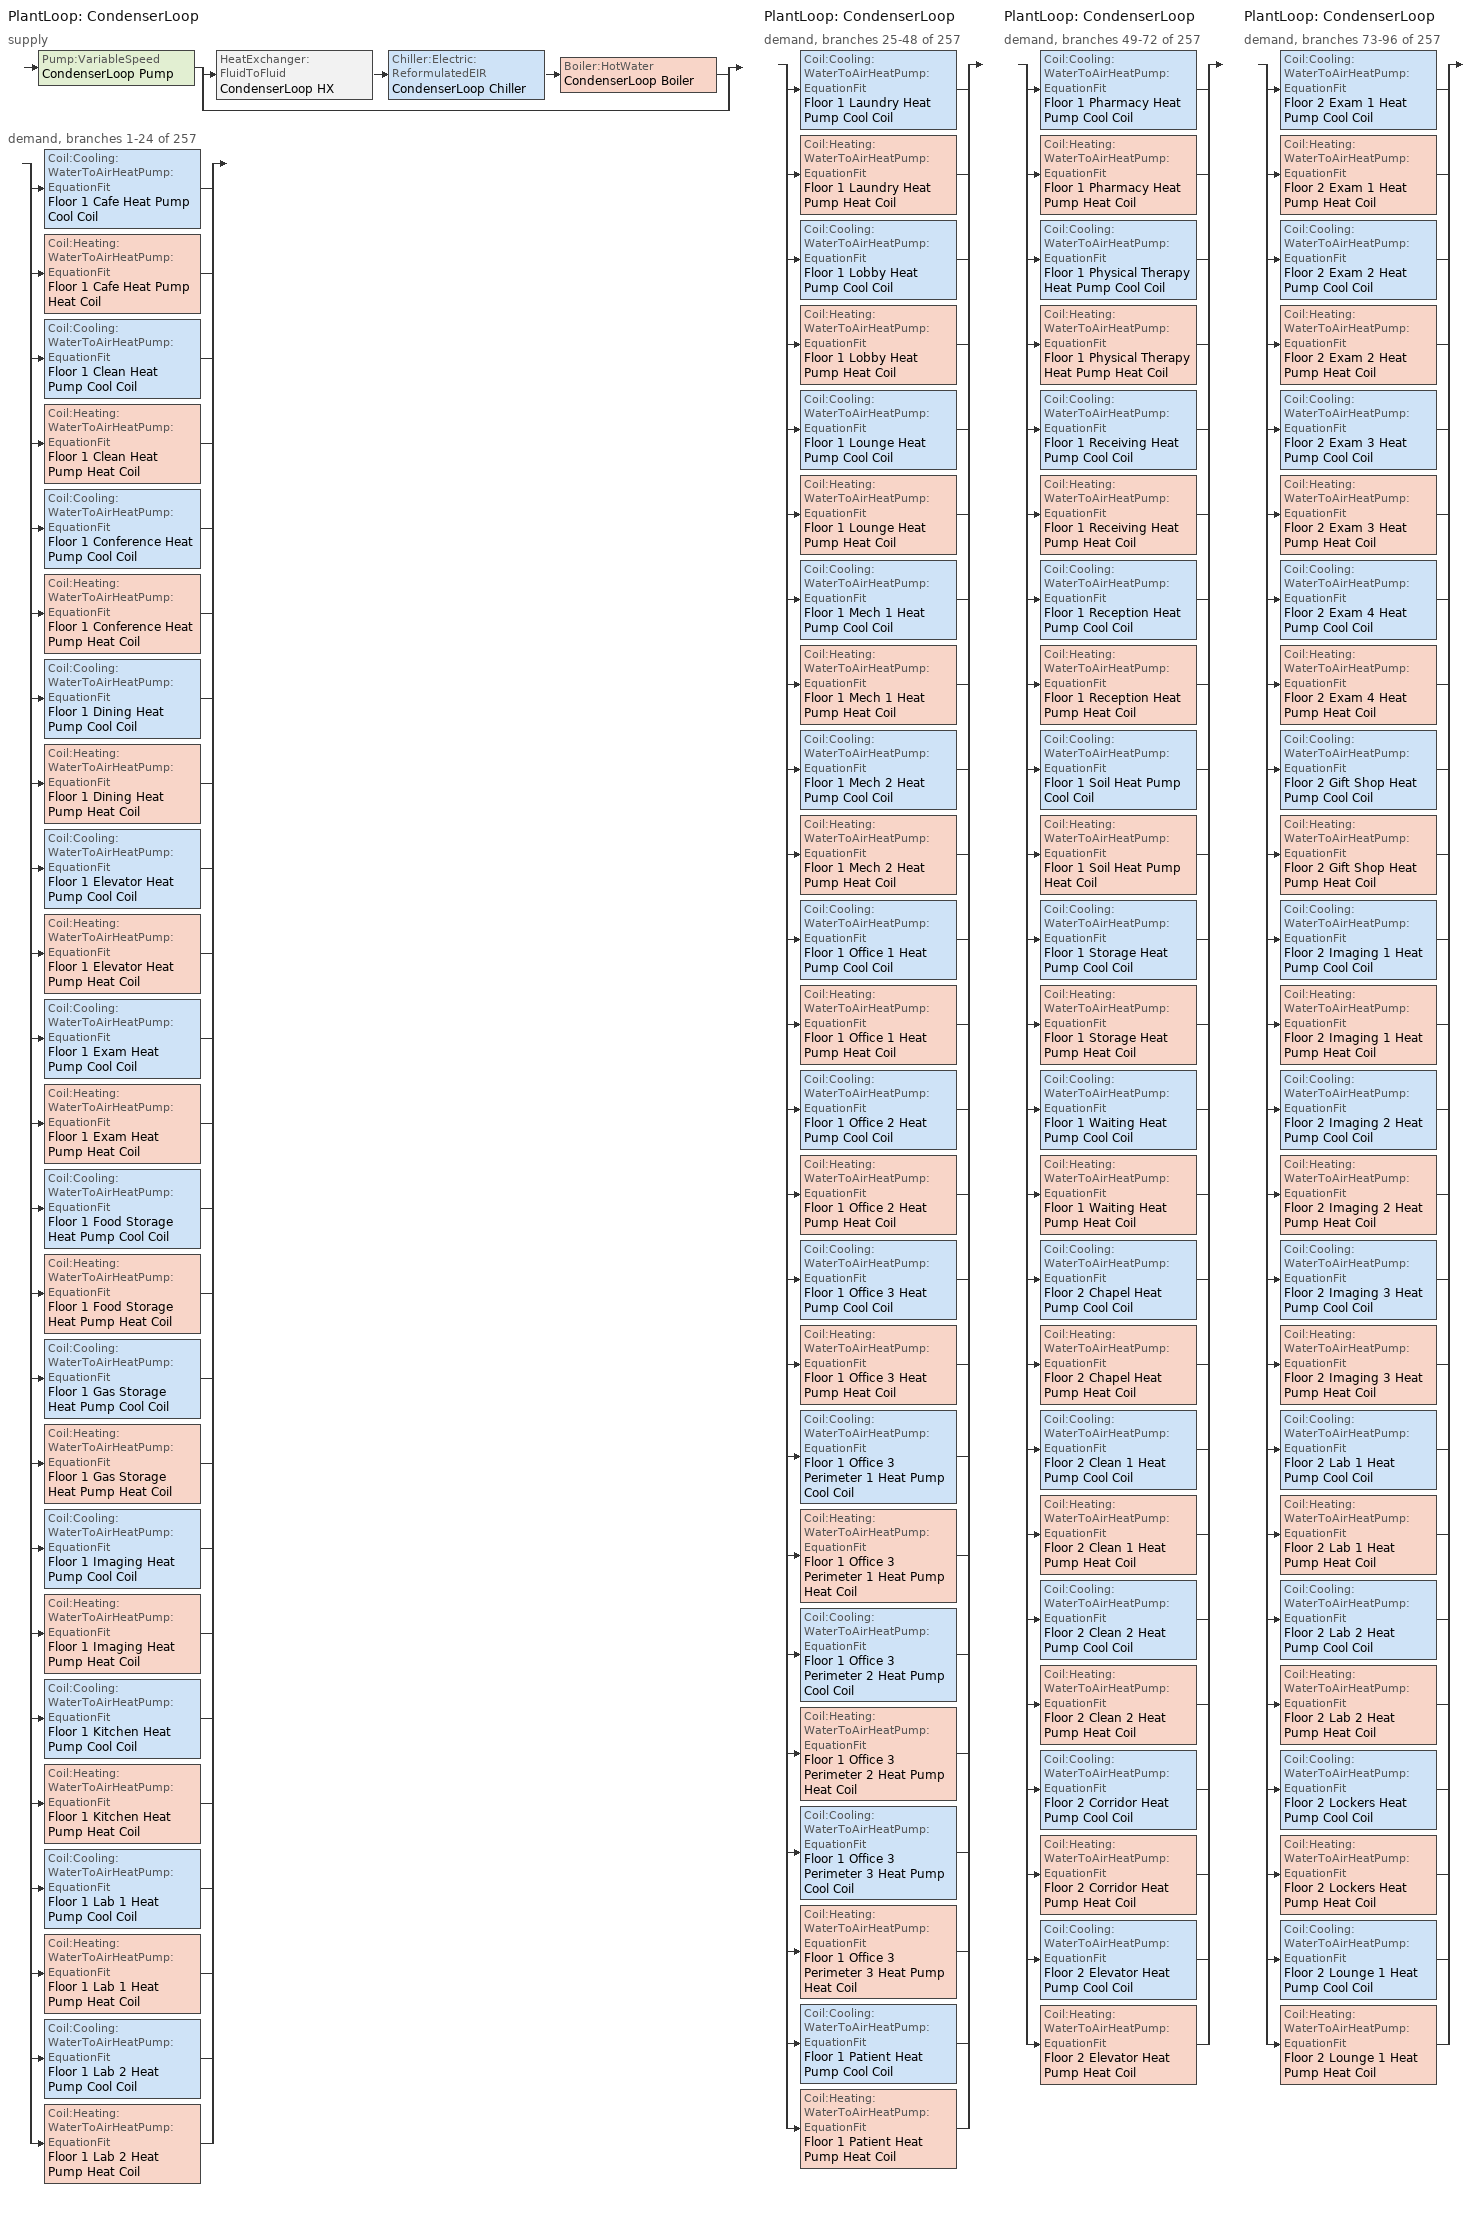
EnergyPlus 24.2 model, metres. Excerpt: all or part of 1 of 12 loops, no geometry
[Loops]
PlantLoop 'CondenserLoop'
 supply: Pump:VariableSpeed 'CondenserLoop Pump' > split
  | HeatExchanger:FluidToFluid 'CondenserLoop HX' > Chiller:Electric:ReformulatedEIR 'CondenserLoop Chiller' > Boiler:HotWater 'CondenserLoop Boiler'
  | bypass
 demand, branches 1-24 of 257: split
  | Coil:Cooling:WaterToAirHeatPump:EquationFit 'Floor 1 Cafe Heat Pump Cool Coil'
  | Coil:Heating:WaterToAirHeatPump:EquationFit 'Floor 1 Cafe Heat Pump Heat Coil'
  | Coil:Cooling:WaterToAirHeatPump:EquationFit 'Floor 1 Clean Heat Pump Cool Coil'
  | Coil:Heating:WaterToAirHeatPump:EquationFit 'Floor 1 Clean Heat Pump Heat Coil'
  | Coil:Cooling:WaterToAirHeatPump:EquationFit 'Floor 1 Conference Heat Pump Cool Coil'
  | Coil:Heating:WaterToAirHeatPump:EquationFit 'Floor 1 Conference Heat Pump Heat Coil'
  | Coil:Cooling:WaterToAirHeatPump:EquationFit 'Floor 1 Dining Heat Pump Cool Coil'
  | Coil:Heating:WaterToAirHeatPump:EquationFit 'Floor 1 Dining Heat Pump Heat Coil'
  | Coil:Cooling:WaterToAirHeatPump:EquationFit 'Floor 1 Elevator Heat Pump Cool Coil'
  | Coil:Heating:WaterToAirHeatPump:EquationFit 'Floor 1 Elevator Heat Pump Heat Coil'
  | Coil:Cooling:WaterToAirHeatPump:EquationFit 'Floor 1 Exam Heat Pump Cool Coil'
  | Coil:Heating:WaterToAirHeatPump:EquationFit 'Floor 1 Exam Heat Pump Heat Coil'
  | Coil:Cooling:WaterToAirHeatPump:EquationFit 'Floor 1 Food Storage Heat Pump Cool Coil'
  | Coil:Heating:WaterToAirHeatPump:EquationFit 'Floor 1 Food Storage Heat Pump Heat Coil'
  | Coil:Cooling:WaterToAirHeatPump:EquationFit 'Floor 1 Gas Storage Heat Pump Cool Coil'
  | Coil:Heating:WaterToAirHeatPump:EquationFit 'Floor 1 Gas Storage Heat Pump Heat Coil'
  | Coil:Cooling:WaterToAirHeatPump:EquationFit 'Floor 1 Imaging Heat Pump Cool Coil'
  | Coil:Heating:WaterToAirHeatPump:EquationFit 'Floor 1 Imaging Heat Pump Heat Coil'
  | Coil:Cooling:WaterToAirHeatPump:EquationFit 'Floor 1 Kitchen Heat Pump Cool Coil'
  | Coil:Heating:WaterToAirHeatPump:EquationFit 'Floor 1 Kitchen Heat Pump Heat Coil'
  | Coil:Cooling:WaterToAirHeatPump:EquationFit 'Floor 1 Lab 1 Heat Pump Cool Coil'
  | Coil:Heating:WaterToAirHeatPump:EquationFit 'Floor 1 Lab 1 Heat Pump Heat Coil'
  | Coil:Cooling:WaterToAirHeatPump:EquationFit 'Floor 1 Lab 2 Heat Pump Cool Coil'
  | Coil:Heating:WaterToAirHeatPump:EquationFit 'Floor 1 Lab 2 Heat Pump Heat Coil'
PlantLoop 'CondenserLoop'
 demand, branches 25-48 of 257: split
  | Coil:Cooling:WaterToAirHeatPump:EquationFit 'Floor 1 Laundry Heat Pump Cool Coil'
  | Coil:Heating:WaterToAirHeatPump:EquationFit 'Floor 1 Laundry Heat Pump Heat Coil'
  | Coil:Cooling:WaterToAirHeatPump:EquationFit 'Floor 1 Lobby Heat Pump Cool Coil'
  | Coil:Heating:WaterToAirHeatPump:EquationFit 'Floor 1 Lobby Heat Pump Heat Coil'
  | Coil:Cooling:WaterToAirHeatPump:EquationFit 'Floor 1 Lounge Heat Pump Cool Coil'
  | Coil:Heating:WaterToAirHeatPump:EquationFit 'Floor 1 Lounge Heat Pump Heat Coil'
  | Coil:Cooling:WaterToAirHeatPump:EquationFit 'Floor 1 Mech 1 Heat Pump Cool Coil'
  | Coil:Heating:WaterToAirHeatPump:EquationFit 'Floor 1 Mech 1 Heat Pump Heat Coil'
  | Coil:Cooling:WaterToAirHeatPump:EquationFit 'Floor 1 Mech 2 Heat Pump Cool Coil'
  | Coil:Heating:WaterToAirHeatPump:EquationFit 'Floor 1 Mech 2 Heat Pump Heat Coil'
  | Coil:Cooling:WaterToAirHeatPump:EquationFit 'Floor 1 Office 1 Heat Pump Cool Coil'
  | Coil:Heating:WaterToAirHeatPump:EquationFit 'Floor 1 Office 1 Heat Pump Heat Coil'
  | Coil:Cooling:WaterToAirHeatPump:EquationFit 'Floor 1 Office 2 Heat Pump Cool Coil'
  | Coil:Heating:WaterToAirHeatPump:EquationFit 'Floor 1 Office 2 Heat Pump Heat Coil'
  | Coil:Cooling:WaterToAirHeatPump:EquationFit 'Floor 1 Office 3 Heat Pump Cool Coil'
  | Coil:Heating:WaterToAirHeatPump:EquationFit 'Floor 1 Office 3 Heat Pump Heat Coil'
  | Coil:Cooling:WaterToAirHeatPump:EquationFit 'Floor 1 Office 3 Perimeter 1 Heat Pump Cool Coil'
  | Coil:Heating:WaterToAirHeatPump:EquationFit 'Floor 1 Office 3 Perimeter 1 Heat Pump Heat Coil'
  | Coil:Cooling:WaterToAirHeatPump:EquationFit 'Floor 1 Office 3 Perimeter 2 Heat Pump Cool Coil'
  | Coil:Heating:WaterToAirHeatPump:EquationFit 'Floor 1 Office 3 Perimeter 2 Heat Pump Heat Coil'
  | Coil:Cooling:WaterToAirHeatPump:EquationFit 'Floor 1 Office 3 Perimeter 3 Heat Pump Cool Coil'
  | Coil:Heating:WaterToAirHeatPump:EquationFit 'Floor 1 Office 3 Perimeter 3 Heat Pump Heat Coil'
  | Coil:Cooling:WaterToAirHeatPump:EquationFit 'Floor 1 Patient Heat Pump Cool Coil'
  | Coil:Heating:WaterToAirHeatPump:EquationFit 'Floor 1 Patient Heat Pump Heat Coil'
PlantLoop 'CondenserLoop'
 demand, branches 49-72 of 257: split
  | Coil:Cooling:WaterToAirHeatPump:EquationFit 'Floor 1 Pharmacy Heat Pump Cool Coil'
  | Coil:Heating:WaterToAirHeatPump:EquationFit 'Floor 1 Pharmacy Heat Pump Heat Coil'
  | Coil:Cooling:WaterToAirHeatPump:EquationFit 'Floor 1 Physical Therapy Heat Pump Cool Coil'
  | Coil:Heating:WaterToAirHeatPump:EquationFit 'Floor 1 Physical Therapy Heat Pump Heat Coil'
  | Coil:Cooling:WaterToAirHeatPump:EquationFit 'Floor 1 Receiving Heat Pump Cool Coil'
  | Coil:Heating:WaterToAirHeatPump:EquationFit 'Floor 1 Receiving Heat Pump Heat Coil'
  | Coil:Cooling:WaterToAirHeatPump:EquationFit 'Floor 1 Reception Heat Pump Cool Coil'
  | Coil:Heating:WaterToAirHeatPump:EquationFit 'Floor 1 Reception Heat Pump Heat Coil'
  | Coil:Cooling:WaterToAirHeatPump:EquationFit 'Floor 1 Soil Heat Pump Cool Coil'
  | Coil:Heating:WaterToAirHeatPump:EquationFit 'Floor 1 Soil Heat Pump Heat Coil'
  | Coil:Cooling:WaterToAirHeatPump:EquationFit 'Floor 1 Storage Heat Pump Cool Coil'
  | Coil:Heating:WaterToAirHeatPump:EquationFit 'Floor 1 Storage Heat Pump Heat Coil'
  | Coil:Cooling:WaterToAirHeatPump:EquationFit 'Floor 1 Waiting Heat Pump Cool Coil'
  | Coil:Heating:WaterToAirHeatPump:EquationFit 'Floor 1 Waiting Heat Pump Heat Coil'
  | Coil:Cooling:WaterToAirHeatPump:EquationFit 'Floor 2 Chapel Heat Pump Cool Coil'
  | Coil:Heating:WaterToAirHeatPump:EquationFit 'Floor 2 Chapel Heat Pump Heat Coil'
  | Coil:Cooling:WaterToAirHeatPump:EquationFit 'Floor 2 Clean 1 Heat Pump Cool Coil'
  | Coil:Heating:WaterToAirHeatPump:EquationFit 'Floor 2 Clean 1 Heat Pump Heat Coil'
  | Coil:Cooling:WaterToAirHeatPump:EquationFit 'Floor 2 Clean 2 Heat Pump Cool Coil'
  | Coil:Heating:WaterToAirHeatPump:EquationFit 'Floor 2 Clean 2 Heat Pump Heat Coil'
  | Coil:Cooling:WaterToAirHeatPump:EquationFit 'Floor 2 Corridor Heat Pump Cool Coil'
  | Coil:Heating:WaterToAirHeatPump:EquationFit 'Floor 2 Corridor Heat Pump Heat Coil'
  | Coil:Cooling:WaterToAirHeatPump:EquationFit 'Floor 2 Elevator Heat Pump Cool Coil'
  | Coil:Heating:WaterToAirHeatPump:EquationFit 'Floor 2 Elevator Heat Pump Heat Coil'
PlantLoop 'CondenserLoop'
 demand, branches 73-96 of 257: split
  | Coil:Cooling:WaterToAirHeatPump:EquationFit 'Floor 2 Exam 1 Heat Pump Cool Coil'
  | Coil:Heating:WaterToAirHeatPump:EquationFit 'Floor 2 Exam 1 Heat Pump Heat Coil'
  | Coil:Cooling:WaterToAirHeatPump:EquationFit 'Floor 2 Exam 2 Heat Pump Cool Coil'
  | Coil:Heating:WaterToAirHeatPump:EquationFit 'Floor 2 Exam 2 Heat Pump Heat Coil'
  | Coil:Cooling:WaterToAirHeatPump:EquationFit 'Floor 2 Exam 3 Heat Pump Cool Coil'
  | Coil:Heating:WaterToAirHeatPump:EquationFit 'Floor 2 Exam 3 Heat Pump Heat Coil'
  | Coil:Cooling:WaterToAirHeatPump:EquationFit 'Floor 2 Exam 4 Heat Pump Cool Coil'
  | Coil:Heating:WaterToAirHeatPump:EquationFit 'Floor 2 Exam 4 Heat Pump Heat Coil'
  | Coil:Cooling:WaterToAirHeatPump:EquationFit 'Floor 2 Gift Shop Heat Pump Cool Coil'
  | Coil:Heating:WaterToAirHeatPump:EquationFit 'Floor 2 Gift Shop Heat Pump Heat Coil'
  | Coil:Cooling:WaterToAirHeatPump:EquationFit 'Floor 2 Imaging 1 Heat Pump Cool Coil'
  | Coil:Heating:WaterToAirHeatPump:EquationFit 'Floor 2 Imaging 1 Heat Pump Heat Coil'
  | Coil:Cooling:WaterToAirHeatPump:EquationFit 'Floor 2 Imaging 2 Heat Pump Cool Coil'
  | Coil:Heating:WaterToAirHeatPump:EquationFit 'Floor 2 Imaging 2 Heat Pump Heat Coil'
  | Coil:Cooling:WaterToAirHeatPump:EquationFit 'Floor 2 Imaging 3 Heat Pump Cool Coil'
  | Coil:Heating:WaterToAirHeatPump:EquationFit 'Floor 2 Imaging 3 Heat Pump Heat Coil'
  | Coil:Cooling:WaterToAirHeatPump:EquationFit 'Floor 2 Lab 1 Heat Pump Cool Coil'
  | Coil:Heating:WaterToAirHeatPump:EquationFit 'Floor 2 Lab 1 Heat Pump Heat Coil'
  | Coil:Cooling:WaterToAirHeatPump:EquationFit 'Floor 2 Lab 2 Heat Pump Cool Coil'
  | Coil:Heating:WaterToAirHeatPump:EquationFit 'Floor 2 Lab 2 Heat Pump Heat Coil'
  | Coil:Cooling:WaterToAirHeatPump:EquationFit 'Floor 2 Lockers Heat Pump Cool Coil'
  | Coil:Heating:WaterToAirHeatPump:EquationFit 'Floor 2 Lockers Heat Pump Heat Coil'
  | Coil:Cooling:WaterToAirHeatPump:EquationFit 'Floor 2 Lounge 1 Heat Pump Cool Coil'
  | Coil:Heating:WaterToAirHeatPump:EquationFit 'Floor 2 Lounge 1 Heat Pump Heat Coil'
[Boiler:HotWater]
CondenserLoop Boiler: Boiler flow mode=LeavingSetpointModulated; Design water flow rate=Autosize; Efficiency curve temperature evaluation variable=LeavingBoiler; Fuel type=NaturalGas; Maximum part load ratio=1.1; Minimum part load ratio=0; Nominal capacity=Autosize; Nominal thermal efficiency=1; Normalized boiler efficiency curve=CondenserLoop Boiler Condensing Boiler Curve; On cycle parasitic electric load=0; Optimum part load ratio=1; Sizing factor=0.6; Water outlet upper temperature limit=95
[Chiller:Electric:ReformulatedEIR]
CondenserLoop Chiller: Chiller flow mode type=LeavingSetpointModulated; Cooling capacity function of temperature curve=CondenserLoop Chiller ClgCapFuncTempCurve; Design heat recovery water flow rate=0; Electric input to cooling output ratio function of part load ratio curve=CondenserLoop Chiller EirFuncPlrCurve; Electric input to cooling output ratio function of temperature curve=CondenserLoop Chiller EirFuncTempCurve; Fraction of compressor electric consumption rejected by condenser=1; Leaving chilled water lower temperature limit=2; Maximum part load ratio=1; Minimum part load ratio=0.15; Minimum unloading ratio=0.25; Optimum part load ratio=1; Reference capacity=Autosize; Reference chilled water flow rate=Autosize; Reference condenser water flow rate=Autosize; Reference cop=7; Reference leaving chilled water temperature=6.67; Reference leaving condenser water temperature=29.4; Sizing factor=1
[Coil:Cooling:WaterToAirHeatPump:EquationFit] Cooling power consumption curve=CoolPowCurve; Fan delay time=60; Gross rated cooling cop=4.5; Gross rated sensible cooling capacity=Autosize; Gross rated total cooling capacity=Autosize; Latent capacity time constant=60; Maximum cycling rate=2.5; Nominal time for condensate removal to begin=0; Part load fraction correlation curve=HPACCOOLPLFFPLR; Rated air flow rate=Autosize; Rated entering air dry bulb temperature=27; Rated entering air wet bulb temperature=19; Rated entering water temperature=30; Rated water flow rate=Autosize; Ratio of initial moisture evaporation rate and steady state latent capacity=0; Sensible cooling capacity curve=CoolSensCapCurve; Total cooling capacity curve=TotCoolCapCurve
Floor 1 Cafe Heat Pump Cool Coil; Floor 1 Clean Heat Pump Cool Coil; Floor 1 Conference Heat Pump Cool Coil; Floor 1 Dining Heat Pump Cool Coil; Floor 1 Elevator Heat Pump Cool Coil; Floor 1 Exam Heat Pump Cool Coil; Floor 1 Food Storage Heat Pump Cool Coil; Floor 1 Gas Storage Heat Pump Cool Coil; Floor 1 Imaging Heat Pump Cool Coil; Floor 1 Kitchen Heat Pump Cool Coil; Floor 1 Lab 1 Heat Pump Cool Coil; Floor 1 Lab 2 Heat Pump Cool Coil; Floor 1 Laundry Heat Pump Cool Coil; Floor 1 Lobby Heat Pump Cool Coil; Floor 1 Lounge Heat Pump Cool Coil; Floor 1 Mech 1 Heat Pump Cool Coil; Floor 1 Mech 2 Heat Pump Cool Coil; Floor 1 Office 1 Heat Pump Cool Coil; Floor 1 Office 2 Heat Pump Cool Coil; Floor 1 Office 3 Heat Pump Cool Coil; Floor 1 Office 3 Perimeter 1 Heat Pump Cool Coil; Floor 1 Office 3 Perimeter 2 Heat Pump Cool Coil; Floor 1 Office 3 Perimeter 3 Heat Pump Cool Coil; Floor 1 Patient Heat Pump Cool Coil; Floor 1 Pharmacy Heat Pump Cool Coil; Floor 1 Physical Therapy Heat Pump Cool Coil; Floor 1 Receiving Heat Pump Cool Coil; Floor 1 Reception Heat Pump Cool Coil; Floor 1 Soil Heat Pump Cool Coil; Floor 1 Storage Heat Pump Cool Coil; Floor 1 Waiting Heat Pump Cool Coil; Floor 2 Chapel Heat Pump Cool Coil; Floor 2 Clean 1 Heat Pump Cool Coil; Floor 2 Clean 2 Heat Pump Cool Coil; Floor 2 Corridor Heat Pump Cool Coil; Floor 2 Elevator Heat Pump Cool Coil; Floor 2 Exam 1 Heat Pump Cool Coil; Floor 2 Exam 2 Heat Pump Cool Coil; Floor 2 Exam 3 Heat Pump Cool Coil; Floor 2 Exam 4 Heat Pump Cool Coil; Floor 2 Gift Shop Heat Pump Cool Coil; Floor 2 Imaging 1 Heat Pump Cool Coil; Floor 2 Imaging 2 Heat Pump Cool Coil; Floor 2 Imaging 3 Heat Pump Cool Coil; Floor 2 Lab 1 Heat Pump Cool Coil; Floor 2 Lab 2 Heat Pump Cool Coil; Floor 2 Lockers Heat Pump Cool Coil; Floor 2 Lounge 1 Heat Pump Cool Coil
[Coil:Heating:Fuel] Availability schedule=ALWAYS_ON; Burner efficiency=0.8; Fuel type=NaturalGas; Nominal capacity=Autosize
Floor 1 Cafe Heat Pump Sup Heat Coil; Floor 1 Clean Heat Pump Sup Heat Coil; Floor 1 Conference Heat Pump Sup Heat Coil; Floor 1 Dining Heat Pump Sup Heat Coil; Floor 1 Elevator Heat Pump Sup Heat Coil; Floor 1 Exam Heat Pump Sup Heat Coil; Floor 1 Food Storage Heat Pump Sup Heat Coil; Floor 1 Gas Storage Heat Pump Sup Heat Coil; Floor 1 Imaging Heat Pump Sup Heat Coil; Floor 1 Kitchen Heat Pump Sup Heat Coil; Floor 1 Lab 1 Heat Pump Sup Heat Coil; Floor 1 Lab 2 Heat Pump Sup Heat Coil; Floor 1 Laundry Heat Pump Sup Heat Coil; Floor 1 Lobby Heat Pump Sup Heat Coil; Floor 1 Lounge Heat Pump Sup Heat Coil; Floor 1 Mech 1 Heat Pump Sup Heat Coil; Floor 1 Mech 2 Heat Pump Sup Heat Coil; Floor 1 Office 1 Heat Pump Sup Heat Coil; Floor 1 Office 2 Heat Pump Sup Heat Coil; Floor 1 Office 3 Heat Pump Sup Heat Coil; Floor 1 Office 3 Perimeter 1 Heat Pump Sup Heat Coil; Floor 1 Office 3 Perimeter 2 Heat Pump Sup Heat Coil; Floor 1 Office 3 Perimeter 3 Heat Pump Sup Heat Coil; Floor 1 Patient Heat Pump Sup Heat Coil; Floor 1 Pharmacy Heat Pump Sup Heat Coil; Floor 1 Physical Therapy Heat Pump Sup Heat Coil; Floor 1 Receiving Heat Pump Sup Heat Coil; Floor 1 Reception Heat Pump Sup Heat Coil; Floor 1 Soil Heat Pump Sup Heat Coil; Floor 1 Storage Heat Pump Sup Heat Coil; Floor 1 Waiting Heat Pump Sup Heat Coil; Floor 2 Chapel Heat Pump Sup Heat Coil; Floor 2 Clean 1 Heat Pump Sup Heat Coil; Floor 2 Clean 2 Heat Pump Sup Heat Coil; Floor 2 Corridor Heat Pump Sup Heat Coil; Floor 2 Elevator Heat Pump Sup Heat Coil; Floor 2 Exam 1 Heat Pump Sup Heat Coil; Floor 2 Exam 2 Heat Pump Sup Heat Coil; Floor 2 Exam 3 Heat Pump Sup Heat Coil; Floor 2 Exam 4 Heat Pump Sup Heat Coil; Floor 2 Gift Shop Heat Pump Sup Heat Coil; Floor 2 Imaging 1 Heat Pump Sup Heat Coil; Floor 2 Imaging 2 Heat Pump Sup Heat Coil; Floor 2 Imaging 3 Heat Pump Sup Heat Coil; Floor 2 Lab 1 Heat Pump Sup Heat Coil; Floor 2 Lab 2 Heat Pump Sup Heat Coil; Floor 2 Lockers Heat Pump Sup Heat Coil; Floor 2 Lounge 1 Heat Pump Sup Heat Coil
[Coil:Heating:WaterToAirHeatPump:EquationFit] Gross rated heating capacity=Autosize; Gross rated heating cop=5; Heating capacity curve=HeatCapCurve; Heating power consumption curve=HeatPowCurve; Part load fraction correlation curve=HPACHEATPLFFPLR; Rated air flow rate=Autosize; Rated entering air dry bulb temperature=20; Rated entering water temperature=20; Rated water flow rate=Autosize; Ratio of rated heating capacity to rated cooling capacity=1
Floor 1 Cafe Heat Pump Heat Coil; Floor 1 Clean Heat Pump Heat Coil; Floor 1 Conference Heat Pump Heat Coil; Floor 1 Dining Heat Pump Heat Coil; Floor 1 Elevator Heat Pump Heat Coil; Floor 1 Exam Heat Pump Heat Coil; Floor 1 Food Storage Heat Pump Heat Coil; Floor 1 Gas Storage Heat Pump Heat Coil; Floor 1 Imaging Heat Pump Heat Coil; Floor 1 Kitchen Heat Pump Heat Coil; Floor 1 Lab 1 Heat Pump Heat Coil; Floor 1 Lab 2 Heat Pump Heat Coil; Floor 1 Laundry Heat Pump Heat Coil; Floor 1 Lobby Heat Pump Heat Coil; Floor 1 Lounge Heat Pump Heat Coil; Floor 1 Mech 1 Heat Pump Heat Coil; Floor 1 Mech 2 Heat Pump Heat Coil; Floor 1 Office 1 Heat Pump Heat Coil; Floor 1 Office 2 Heat Pump Heat Coil; Floor 1 Office 3 Heat Pump Heat Coil; Floor 1 Office 3 Perimeter 1 Heat Pump Heat Coil; Floor 1 Office 3 Perimeter 2 Heat Pump Heat Coil; Floor 1 Office 3 Perimeter 3 Heat Pump Heat Coil; Floor 1 Patient Heat Pump Heat Coil; Floor 1 Pharmacy Heat Pump Heat Coil; Floor 1 Physical Therapy Heat Pump Heat Coil; Floor 1 Receiving Heat Pump Heat Coil; Floor 1 Reception Heat Pump Heat Coil; Floor 1 Soil Heat Pump Heat Coil; Floor 1 Storage Heat Pump Heat Coil; Floor 1 Waiting Heat Pump Heat Coil; Floor 2 Chapel Heat Pump Heat Coil; Floor 2 Clean 1 Heat Pump Heat Coil; Floor 2 Clean 2 Heat Pump Heat Coil; Floor 2 Corridor Heat Pump Heat Coil; Floor 2 Elevator Heat Pump Heat Coil; Floor 2 Exam 1 Heat Pump Heat Coil; Floor 2 Exam 2 Heat Pump Heat Coil; Floor 2 Exam 3 Heat Pump Heat Coil; Floor 2 Exam 4 Heat Pump Heat Coil; Floor 2 Gift Shop Heat Pump Heat Coil; Floor 2 Imaging 1 Heat Pump Heat Coil; Floor 2 Imaging 2 Heat Pump Heat Coil; Floor 2 Imaging 3 Heat Pump Heat Coil; Floor 2 Lab 1 Heat Pump Heat Coil; Floor 2 Lab 2 Heat Pump Heat Coil; Floor 2 Lockers Heat Pump Heat Coil; Floor 2 Lounge 1 Heat Pump Heat Coil
[EnergyManagementSystem:Sensor]
CondenserLoopInletTempSensor: Output variable or output meter index key=CondenserLoop Pump-CondenserLoop HXNode; Output variable or output meter=System Node Temperature
[Fan:OnOff] Availability schedule=HVACOperationSchd; End use subcategory=Heat Pump Fan; Fan total efficiency=0.55; Maximum flow rate=Autosize; Motor efficiency=0.9; Motor in airstream fraction=1; Pressure rise=74
Floor 1 Cafe Heat Pump Fan; Floor 1 Clean Heat Pump Fan; Floor 1 Conference Heat Pump Fan; Floor 1 Dining Heat Pump Fan; Floor 1 Elevator Heat Pump Fan; Floor 1 Exam Heat Pump Fan; Floor 1 Food Storage Heat Pump Fan; Floor 1 Gas Storage Heat Pump Fan; Floor 1 Imaging Heat Pump Fan; Floor 1 Kitchen Heat Pump Fan; Floor 1 Lab 1 Heat Pump Fan; Floor 1 Lab 2 Heat Pump Fan; Floor 1 Laundry Heat Pump Fan; Floor 1 Lobby Heat Pump Fan; Floor 1 Lounge Heat Pump Fan; Floor 1 Mech 1 Heat Pump Fan; Floor 1 Mech 2 Heat Pump Fan; Floor 1 Office 1 Heat Pump Fan; Floor 1 Office 2 Heat Pump Fan; Floor 1 Office 3 Heat Pump Fan; Floor 1 Office 3 Perimeter 1 Heat Pump Fan; Floor 1 Office 3 Perimeter 2 Heat Pump Fan; Floor 1 Office 3 Perimeter 3 Heat Pump Fan; Floor 1 Patient Heat Pump Fan; Floor 1 Pharmacy Heat Pump Fan; Floor 1 Physical Therapy Heat Pump Fan; Floor 1 Receiving Heat Pump Fan; Floor 1 Reception Heat Pump Fan; Floor 1 Soil Heat Pump Fan; Floor 1 Storage Heat Pump Fan; Floor 1 Waiting Heat Pump Fan; Floor 2 Chapel Heat Pump Fan; Floor 2 Clean 1 Heat Pump Fan; Floor 2 Clean 2 Heat Pump Fan; Floor 2 Corridor Heat Pump Fan; Floor 2 Elevator Heat Pump Fan; Floor 2 Exam 1 Heat Pump Fan; Floor 2 Exam 2 Heat Pump Fan; Floor 2 Exam 3 Heat Pump Fan; Floor 2 Exam 4 Heat Pump Fan; Floor 2 Gift Shop Heat Pump Fan; Floor 2 Imaging 1 Heat Pump Fan; Floor 2 Imaging 2 Heat Pump Fan; Floor 2 Imaging 3 Heat Pump Fan; Floor 2 Lab 1 Heat Pump Fan; Floor 2 Lab 2 Heat Pump Fan; Floor 2 Lockers Heat Pump Fan; Floor 2 Lounge 1 Heat Pump Fan
[HeatExchanger:FluidToFluid]
CondenserLoop HX: Availability schedule=ALWAYS_ON; Control type=CoolingDifferentialOnOff; Heat exchange model type=CounterFlow; Heat exchanger u factor times area value=Autosize; Heat transfer metering end use type=FreeCooling; Loop demand side design flow rate=Autosize; Loop supply side design flow rate=Autosize; Minimum temperature difference to activate heat exchanger=2
[PlantEquipmentList]
CondenserLoop Cooling Equipment List: CondenserLoop HX, HeatExchanger:FluidToFluid, CondenserLoop Chiller, Chiller:Electric:ReformulatedEIR
CondenserLoop Heating Equipment List: CondenserLoop Boiler, Boiler:HotWater
[PlantEquipmentOperation:ComponentSetpoint]
CondenserLoop Operation Scheme: Component 1 flow rate=Autosize; Equipment 1=CondenserLoop Boiler; Operation 1 type=Heating
[PlantEquipmentOperation:CoolingLoad]
CondenserLoop Cooling Operation Scheme: Load range 1 lower limit=0; Load range 1 upper limit=1e+12; Range 1 equipment list=CondenserLoop Cooling Equipment List
[PlantEquipmentOperation:HeatingLoad]
CondenserLoop Heating Operation Scheme: Load range 1 lower limit=1e+11; Load range 1 upper limit=1e+12; Range 1 equipment list=CondenserLoop Heating Equipment List
[PlantEquipmentOperationSchemes]
CondenserLoop Loop Operation Scheme List: Control scheme 1=CondenserLoop Cooling Operation Scheme; Control scheme 1 schedule=CondenserLoop Load Based Control Schedule; Control scheme 2=CondenserLoop Heating Operation Scheme; Control scheme 2 schedule=CondenserLoop Load Based Control Schedule; Control scheme 3=CondenserLoop Operation Scheme; Control scheme 3 schedule=CondenserLoop Setpoint Based Control Schedule
[PlantLoop]
CondenserLoop: Fluid type=Water; Load distribution scheme=Optimal; Maximum loop flow rate=Autosize; Maximum loop temperature=80; Minimum loop flow rate=0; Minimum loop temperature=1; Plant equipment operation scheme=CondenserLoop Loop Operation Scheme List; Plant loop volume=Autocalculate
[Pump:VariableSpeed]
CondenserLoop Pump: Design maximum flow rate=Autosize; Design minimum flow rate=0; Design power consumption=Autosize; Design pump head=179352; Fraction of motor inefficiencies to fluid stream=0; Motor efficiency=0.8; Pump control type=Intermittent; Coefficient 1 of the part load performance curve=0; Coefficient 2 of the part load performance curve=1; Coefficient 3 of the part load performance curve=0; Coefficient 4 of the part load performance curve=0
[SetpointManager:Scheduled] Control variable=Temperature
Name | Schedule | Setpoint node or nodelist
CondenserLoop Boiler Setpoint | CondenserLoop Boiler Setpoint Schedule | CondenserLoop Supply Equipment Outlet Node
CondenserLoop Chiller Setpoint Manager | CondenserLoop Supply Outlet Setpoint Sched | CondenserLoop Chiller-CondenserLoop BoilerNode
CondenserLoop Loop Setpoint Manager | CondenserLoop Supply Outlet Setpoint Sched | CondenserLoop Supply Outlet Node
[Sizing:Plant]
CondenserLoop: Design loop exit temperature=30; Loop design temperature difference=5; Loop type=Condenser
[ZoneHVAC:WaterToAirHeatPump] Availability schedule=ALWAYS_ON; Cooling outdoor air flow rate=0; Cooling supply air flow rate=Autosize; Fan placement=BlowThrough; Heating outdoor air flow rate=0; Heating supply air flow rate=Autosize; Maximum outdoor dry bulb temperature for supplemental heater operation=20; Maximum supply air temperature from supplemental heater=Autosize
Name | Cooling coil | Heating coil | No load supply air flow rate | Supplemental heating coil | Supply air fan | Supply air fan operating mode schedule
Floor 1 Cafe Heat Pump | Floor 1 Cafe Heat Pump Cool Coil | Floor 1 Cafe Heat Pump Heat Coil | 0 | Floor 1 Cafe Heat Pump Sup Heat Coil | Floor 1 Cafe Heat Pump Fan | ALWAYS_OFF
Floor 1 Clean Heat Pump | Floor 1 Clean Heat Pump Cool Coil | Floor 1 Clean Heat Pump Heat Coil | Autosize | Floor 1 Clean Heat Pump Sup Heat Coil | Floor 1 Clean Heat Pump Fan | HVACOperationSchd
Floor 1 Conference Heat Pump | Floor 1 Conference Heat Pump Cool Coil | Floor 1 Conference Heat Pump Heat Coil | 0 | Floor 1 Conference Heat Pump Sup Heat Coil | Floor 1 Conference Heat Pump Fan | ALWAYS_OFF
Floor 1 Dining Heat Pump | Floor 1 Dining Heat Pump Cool Coil | Floor 1 Dining Heat Pump Heat Coil | 0 | Floor 1 Dining Heat Pump Sup Heat Coil | Floor 1 Dining Heat Pump Fan | ALWAYS_OFF
Floor 1 Elevator Heat Pump | Floor 1 Elevator Heat Pump Cool Coil | Floor 1 Elevator Heat Pump Heat Coil | 0 | Floor 1 Elevator Heat Pump Sup Heat Coil | Floor 1 Elevator Heat Pump Fan | ALWAYS_OFF
Floor 1 Exam Heat Pump | Floor 1 Exam Heat Pump Cool Coil | Floor 1 Exam Heat Pump Heat Coil | Autosize | Floor 1 Exam Heat Pump Sup Heat Coil | Floor 1 Exam Heat Pump Fan | HVACOperationSchd
Floor 1 Food Storage Heat Pump | Floor 1 Food Storage Heat Pump Cool Coil | Floor 1 Food Storage Heat Pump Heat Coil | Autosize | Floor 1 Food Storage Heat Pump Sup Heat Coil | Floor 1 Food Storage Heat Pump Fan | HVACOperationSchd
Floor 1 Gas Storage Heat Pump | Floor 1 Gas Storage Heat Pump Cool Coil | Floor 1 Gas Storage Heat Pump Heat Coil | Autosize | Floor 1 Gas Storage Heat Pump Sup Heat Coil | Floor 1 Gas Storage Heat Pump Fan | HVACOperationSchd
Floor 1 Imaging Heat Pump | Floor 1 Imaging Heat Pump Cool Coil | Floor 1 Imaging Heat Pump Heat Coil | Autosize | Floor 1 Imaging Heat Pump Sup Heat Coil | Floor 1 Imaging Heat Pump Fan | HVACOperationSchd
Floor 1 Kitchen Heat Pump | Floor 1 Kitchen Heat Pump Cool Coil | Floor 1 Kitchen Heat Pump Heat Coil | Autosize | Floor 1 Kitchen Heat Pump Sup Heat Coil | Floor 1 Kitchen Heat Pump Fan | HVACOperationSchd
Floor 1 Lab 1 Heat Pump | Floor 1 Lab 1 Heat Pump Cool Coil | Floor 1 Lab 1 Heat Pump Heat Coil | Autosize | Floor 1 Lab 1 Heat Pump Sup Heat Coil | Floor 1 Lab 1 Heat Pump Fan | HVACOperationSchd
Floor 1 Lab 2 Heat Pump | Floor 1 Lab 2 Heat Pump Cool Coil | Floor 1 Lab 2 Heat Pump Heat Coil | Autosize | Floor 1 Lab 2 Heat Pump Sup Heat Coil | Floor 1 Lab 2 Heat Pump Fan | HVACOperationSchd
Floor 1 Laundry Heat Pump | Floor 1 Laundry Heat Pump Cool Coil | Floor 1 Laundry Heat Pump Heat Coil | Autosize | Floor 1 Laundry Heat Pump Sup Heat Coil | Floor 1 Laundry Heat Pump Fan | HVACOperationSchd
Floor 1 Lobby Heat Pump | Floor 1 Lobby Heat Pump Cool Coil | Floor 1 Lobby Heat Pump Heat Coil | 0 | Floor 1 Lobby Heat Pump Sup Heat Coil | Floor 1 Lobby Heat Pump Fan | ALWAYS_OFF
Floor 1 Lounge Heat Pump | Floor 1 Lounge Heat Pump Cool Coil | Floor 1 Lounge Heat Pump Heat Coil | 0 | Floor 1 Lounge Heat Pump Sup Heat Coil | Floor 1 Lounge Heat Pump Fan | ALWAYS_OFF
Floor 1 Mech 1 Heat Pump | Floor 1 Mech 1 Heat Pump Cool Coil | Floor 1 Mech 1 Heat Pump Heat Coil | 0 | Floor 1 Mech 1 Heat Pump Sup Heat Coil | Floor 1 Mech 1 Heat Pump Fan | ALWAYS_OFF
Floor 1 Mech 2 Heat Pump | Floor 1 Mech 2 Heat Pump Cool Coil | Floor 1 Mech 2 Heat Pump Heat Coil | 0 | Floor 1 Mech 2 Heat Pump Sup Heat Coil | Floor 1 Mech 2 Heat Pump Fan | ALWAYS_OFF
Floor 1 Office 1 Heat Pump | Floor 1 Office 1 Heat Pump Cool Coil | Floor 1 Office 1 Heat Pump Heat Coil | 0 | Floor 1 Office 1 Heat Pump Sup Heat Coil | Floor 1 Office 1 Heat Pump Fan | ALWAYS_OFF
Floor 1 Office 2 Heat Pump | Floor 1 Office 2 Heat Pump Cool Coil | Floor 1 Office 2 Heat Pump Heat Coil | 0 | Floor 1 Office 2 Heat Pump Sup Heat Coil | Floor 1 Office 2 Heat Pump Fan | ALWAYS_OFF
Floor 1 Office 3 Heat Pump | Floor 1 Office 3 Heat Pump Cool Coil | Floor 1 Office 3 Heat Pump Heat Coil | 0 | Floor 1 Office 3 Heat Pump Sup Heat Coil | Floor 1 Office 3 Heat Pump Fan | ALWAYS_OFF
Floor 1 Office 3 Perimeter 1 Heat Pump | Floor 1 Office 3 Perimeter 1 Heat Pump Cool Coil | Floor 1 Office 3 Perimeter 1 Heat Pump Heat Coil | 0 | Floor 1 Office 3 Perimeter 1 Heat Pump Sup Heat Coil | Floor 1 Office 3 Perimeter 1 Heat Pump Fan | ALWAYS_OFF
Floor 1 Office 3 Perimeter 2 Heat Pump | Floor 1 Office 3 Perimeter 2 Heat Pump Cool Coil | Floor 1 Office 3 Perimeter 2 Heat Pump Heat Coil | 0 | Floor 1 Office 3 Perimeter 2 Heat Pump Sup Heat Coil | Floor 1 Office 3 Perimeter 2 Heat Pump Fan | ALWAYS_OFF
Floor 1 Office 3 Perimeter 3 Heat Pump | Floor 1 Office 3 Perimeter 3 Heat Pump Cool Coil | Floor 1 Office 3 Perimeter 3 Heat Pump Heat Coil | 0 | Floor 1 Office 3 Perimeter 3 Heat Pump Sup Heat Coil | Floor 1 Office 3 Perimeter 3 Heat Pump Fan | ALWAYS_OFF
Floor 1 Patient Heat Pump | Floor 1 Patient Heat Pump Cool Coil | Floor 1 Patient Heat Pump Heat Coil | Autosize | Floor 1 Patient Heat Pump Sup Heat Coil | Floor 1 Patient Heat Pump Fan | HVACOperationSchd
Floor 1 Pharmacy Heat Pump | Floor 1 Pharmacy Heat Pump Cool Coil | Floor 1 Pharmacy Heat Pump Heat Coil | Autosize | Floor 1 Pharmacy Heat Pump Sup Heat Coil | Floor 1 Pharmacy Heat Pump Fan | HVACOperationSchd
Floor 1 Physical Therapy Heat Pump | Floor 1 Physical Therapy Heat Pump Cool Coil | Floor 1 Physical Therapy Heat Pump Heat Coil | Autosize | Floor 1 Physical Therapy Heat Pump Sup Heat Coil | Floor 1 Physical Therapy Heat Pump Fan | HVACOperationSchd
Floor 1 Receiving Heat Pump | Floor 1 Receiving Heat Pump Cool Coil | Floor 1 Receiving Heat Pump Heat Coil | 0 | Floor 1 Receiving Heat Pump Sup Heat Coil | Floor 1 Receiving Heat Pump Fan | ALWAYS_OFF
Floor 1 Reception Heat Pump | Floor 1 Reception Heat Pump Cool Coil | Floor 1 Reception Heat Pump Heat Coil | 0 | Floor 1 Reception Heat Pump Sup Heat Coil | Floor 1 Reception Heat Pump Fan | ALWAYS_OFF
Floor 1 Soil Heat Pump | Floor 1 Soil Heat Pump Cool Coil | Floor 1 Soil Heat Pump Heat Coil | Autosize | Floor 1 Soil Heat Pump Sup Heat Coil | Floor 1 Soil Heat Pump Fan | HVACOperationSchd
Floor 1 Storage Heat Pump | Floor 1 Storage Heat Pump Cool Coil | Floor 1 Storage Heat Pump Heat Coil | 0 | Floor 1 Storage Heat Pump Sup Heat Coil | Floor 1 Storage Heat Pump Fan | ALWAYS_OFF
Floor 1 Waiting Heat Pump | Floor 1 Waiting Heat Pump Cool Coil | Floor 1 Waiting Heat Pump Heat Coil | 0 | Floor 1 Waiting Heat Pump Sup Heat Coil | Floor 1 Waiting Heat Pump Fan | ALWAYS_OFF
Floor 2 Chapel Heat Pump | Floor 2 Chapel Heat Pump Cool Coil | Floor 2 Chapel Heat Pump Heat Coil | 0 | Floor 2 Chapel Heat Pump Sup Heat Coil | Floor 2 Chapel Heat Pump Fan | ALWAYS_OFF
Floor 2 Clean 1 Heat Pump | Floor 2 Clean 1 Heat Pump Cool Coil | Floor 2 Clean 1 Heat Pump Heat Coil | Autosize | Floor 2 Clean 1 Heat Pump Sup Heat Coil | Floor 2 Clean 1 Heat Pump Fan | HVACOperationSchd
Floor 2 Clean 2 Heat Pump | Floor 2 Clean 2 Heat Pump Cool Coil | Floor 2 Clean 2 Heat Pump Heat Coil | Autosize | Floor 2 Clean 2 Heat Pump Sup Heat Coil | Floor 2 Clean 2 Heat Pump Fan | HVACOperationSchd
Floor 2 Corridor Heat Pump | Floor 2 Corridor Heat Pump Cool Coil | Floor 2 Corridor Heat Pump Heat Coil | Autosize | Floor 2 Corridor Heat Pump Sup Heat Coil | Floor 2 Corridor Heat Pump Fan | HVACOperationSchd
Floor 2 Elevator Heat Pump | Floor 2 Elevator Heat Pump Cool Coil | Floor 2 Elevator Heat Pump Heat Coil | 0 | Floor 2 Elevator Heat Pump Sup Heat Coil | Floor 2 Elevator Heat Pump Fan | ALWAYS_OFF
Floor 2 Exam 1 Heat Pump | Floor 2 Exam 1 Heat Pump Cool Coil | Floor 2 Exam 1 Heat Pump Heat Coil | Autosize | Floor 2 Exam 1 Heat Pump Sup Heat Coil | Floor 2 Exam 1 Heat Pump Fan | HVACOperationSchd
Floor 2 Exam 2 Heat Pump | Floor 2 Exam 2 Heat Pump Cool Coil | Floor 2 Exam 2 Heat Pump Heat Coil | Autosize | Floor 2 Exam 2 Heat Pump Sup Heat Coil | Floor 2 Exam 2 Heat Pump Fan | HVACOperationSchd
Floor 2 Exam 3 Heat Pump | Floor 2 Exam 3 Heat Pump Cool Coil | Floor 2 Exam 3 Heat Pump Heat Coil | Autosize | Floor 2 Exam 3 Heat Pump Sup Heat Coil | Floor 2 Exam 3 Heat Pump Fan | HVACOperationSchd
Floor 2 Exam 4 Heat Pump | Floor 2 Exam 4 Heat Pump Cool Coil | Floor 2 Exam 4 Heat Pump Heat Coil | Autosize | Floor 2 Exam 4 Heat Pump Sup Heat Coil | Floor 2 Exam 4 Heat Pump Fan | HVACOperationSchd
Floor 2 Gift Shop Heat Pump | Floor 2 Gift Shop Heat Pump Cool Coil | Floor 2 Gift Shop Heat Pump Heat Coil | 0 | Floor 2 Gift Shop Heat Pump Sup Heat Coil | Floor 2 Gift Shop Heat Pump Fan | ALWAYS_OFF
Floor 2 Imaging 1 Heat Pump | Floor 2 Imaging 1 Heat Pump Cool Coil | Floor 2 Imaging 1 Heat Pump Heat Coil | Autosize | Floor 2 Imaging 1 Heat Pump Sup Heat Coil | Floor 2 Imaging 1 Heat Pump Fan | HVACOperationSchd
Floor 2 Imaging 2 Heat Pump | Floor 2 Imaging 2 Heat Pump Cool Coil | Floor 2 Imaging 2 Heat Pump Heat Coil | Autosize | Floor 2 Imaging 2 Heat Pump Sup Heat Coil | Floor 2 Imaging 2 Heat Pump Fan | HVACOperationSchd
Floor 2 Imaging 3 Heat Pump | Floor 2 Imaging 3 Heat Pump Cool Coil | Floor 2 Imaging 3 Heat Pump Heat Coil | Autosize | Floor 2 Imaging 3 Heat Pump Sup Heat Coil | Floor 2 Imaging 3 Heat Pump Fan | HVACOperationSchd
Floor 2 Lab 1 Heat Pump | Floor 2 Lab 1 Heat Pump Cool Coil | Floor 2 Lab 1 Heat Pump Heat Coil | Autosize | Floor 2 Lab 1 Heat Pump Sup Heat Coil | Floor 2 Lab 1 Heat Pump Fan | HVACOperationSchd
Floor 2 Lab 2 Heat Pump | Floor 2 Lab 2 Heat Pump Cool Coil | Floor 2 Lab 2 Heat Pump Heat Coil | Autosize | Floor 2 Lab 2 Heat Pump Sup Heat Coil | Floor 2 Lab 2 Heat Pump Fan | HVACOperationSchd
Floor 2 Lockers Heat Pump | Floor 2 Lockers Heat Pump Cool Coil | Floor 2 Lockers Heat Pump Heat Coil | Autosize | Floor 2 Lockers Heat Pump Sup Heat Coil | Floor 2 Lockers Heat Pump Fan | HVACOperationSchd
Floor 2 Lounge 1 Heat Pump | Floor 2 Lounge 1 Heat Pump Cool Coil | Floor 2 Lounge 1 Heat Pump Heat Coil | 0 | Floor 2 Lounge 1 Heat Pump Sup Heat Coil | Floor 2 Lounge 1 Heat Pump Fan | ALWAYS_OFF
[Curve:Bicubic]
CondenserLoop Chiller EirFuncPlrCurve: Maximum value of x=50; Maximum value of y=1.1; Minimum value of x=0; Minimum value of y=0; Coefficient1 constant=1.84684; Coefficient2 x=0.0229696; Coefficient3 x 2=-0.000451681; Coefficient4 y=-4.12715; Coefficient5 y 2=3.54352; Coefficient6 x y=0.0193431; Coefficient7 x 3=0; Coefficient8 y 3=-1.18675; Coefficient9 x 2 y=0; Coefficient10 x y 2=0
[Curve:Biquadratic] Maximum value of x=20; Maximum value of y=50; Minimum value of x=0; Minimum value of y=0
Name | Coefficient1 constant | Coefficient2 x | Coefficient3 x 2 | Coefficient4 y | Coefficient5 y 2 | Coefficient6 x y
CondenserLoop Chiller ClgCapFuncTempCurve | 0.744645 | 0.0114858 | 1.48322e-05 | 0.022401 | -0.000687965 | 0.00098387
CondenserLoop Chiller EirFuncTempCurve | 0.772877 | 0.022101 | -7.98639e-05 | -0.00700446 | 0.00047627 | -0.00106119
[Curve:Cubic]
CondenserLoop Boiler Condensing Boiler Curve: Maximum value of x=1; Minimum value of x=0.1; Coefficient1 constant=0.9667; Coefficient2 x=-0.1667; Coefficient3 x 2=0; Coefficient4 x 3=0
[Curve:QuadLinear] Maximum curve output=38; Maximum value of w=100; Maximum value of x=100; Maximum value of y=100; Maximum value of z=100; Minimum curve output=0; Minimum value of w=-100; Minimum value of x=-100; Minimum value of y=0; Minimum value of z=0; Coefficient5 z=0
Name | Coefficient1 constant | Coefficient2 w | Coefficient3 x | Coefficient4 y
CoolPowCurve | -3.25323 | -0.990977 | 4.03829 | 0.952179
HeatCapCurve | -1.30782 | -2.37468 | 4.00919 | 0.615581
HeatPowCurve | -2.17352 | 0.830808 | 1.56828 | 0.68971
TotCoolCapCurve | -9.32564 | 11.0881 | -1.75195 | 0.76082
[Curve:Quadratic] Maximum value of x=1; Minimum value of x=0; Coefficient1 constant=0.75; Coefficient2 x=0.25; Coefficient3 x 2=0
HPACCOOLPLFFPLR; HPACHEATPLFFPLR
[Curve:QuintLinear]
CoolSensCapCurve: Maximum curve output=38; Maximum value of v=100; Maximum value of w=100; Maximum value of x=100; Maximum value of y=100; Maximum value of z=100; Minimum curve output=0; Minimum value of v=-100; Minimum value of w=-100; Minimum value of x=-100; Minimum value of y=0; Minimum value of z=0; Coefficient1 constant=-5.26563; Coefficient2 v=17.3118; Coefficient3 w=-11.4497; Coefficient4 x=-0.944805; Coefficient5 y=0.739607; Coefficient6 z=0
[Schedule:Compact]
ALWAYS_OFF: Through: 12/31, For: AllDays, Until: 24:00, 0
ALWAYS_ON; CondenserLoop Load Based Control Schedule; CondenserLoop Setpoint Based Control Schedule; HVACOperationSchd: Through: 12/31, For: AllDays, Until: 24:00, 1
CondenserLoop Boiler Setpoint Schedule: Through: 12/31, For: AllDays, Until: 24:00, 20
CondenserLoop Supply Outlet Setpoint Sched: Through: 12/31, For: AllDays, Until: 24:00, 30
